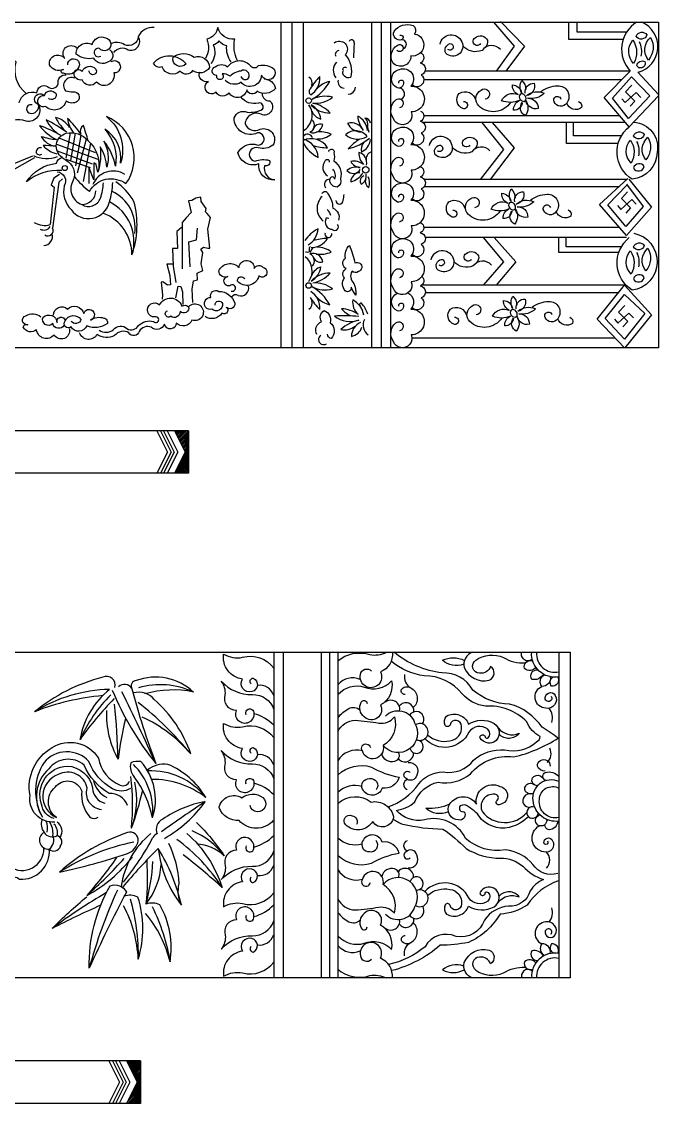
# Model space of a CAD drawing. Extents: x -66030 to 95157, y -13132 to 45879.
# Drawn here: x -43625 to -42648, y 3252 to 4912 of the extents above; entities that cross this region are included whole.
import ezdxf

# ---------------------------------------------------------------- set-up
doc = ezdxf.new("R2010")
doc.units = 0
doc.header["$LTSCALE"] = 100
doc.header["$MEASUREMENT"] = 0
for name, color, linetype in [('3', 11, 'CONTINUOUS'), ('4', 121, 'CONTINUOUS'), ('BH', 21, 'CONTINUOUS')]:
    doc.layers.add(name, color=color, linetype=linetype)

# ---------------------------------------------------------------- blocks, each defined once
blk = doc.blocks.new('A$C7DDB2661')
at = {"layer": '3'}
for p, q in [((1964.9, 500), (1964.9, 0)), ((1979.4, 500), (1979.4, 0)), ((2037.5, 500), (2037.5, 0)), ((2050.5, 500), (2050.5, 0)), ((2063.4, 499.8), (2063.4, 0)), ((2402.6, 500), (2402.6, 0))]:
    blk.add_line(p, q, dxfattribs=at)
for points in [[(2063.2, 486.7, -0.262087), (2112.5, 496.4, 0.156844), (2137.7, 500, 0.156844)], [(2147, 500, -0.335613), (2128.7, 469.8, -1.439093), (2098, 466, -0.63021), (2114.9, 471.2)], [(2401, 160.3, -0.336427), (2362.8, 174.3, 0.196682), (2320.4, 196.7, -0.231152), (2259.4, 214.3, 0.360697), (2196.2, 242.6, -0.269472), (2153.2, 257.3, 0.145034), (2181.7, 270.2, -0.259227), (2217.2, 300.5, 0.222437), (2266.8, 313.3, -0.266264), (2333.1, 339.3, 0.084604), (2401.5, 368.3, 0.01626), (2376.8, 384.8, 0.183071), (2326.8, 420.5, -0.179226), (2270.6, 442.1, 0.282831), (2223.4, 468.3, -0.14439), (2150, 500, -0.14439)], [(2270.7, 500, 0.424922), (2257.3, 476.5, 0.380783), (2295.6, 457.3, 0.617373), (2297.7, 478.2, -0.36464), (2280.8, 468.1, -0.74413), (2275, 487.9, -0.267276), (2317.7, 492, 0.149107), (2350.8, 483.7)], [(2361.5, 489.8, -0.437776), (2348.3, 489.8, -0.284582), (2345.4, 500, -0.342025)], [(2402.6, 462.3, -0.487781), (2360.8, 500)], [(1930.5, 451.7, -0.726439), (1933.5, 460.3, -0.713328), (1931.5, 439.7, -0.694174), (1916.9, 459, -0.420898), (1888, 497.4, 0.19485), (1917.2, 492.4, -0.306131), (1964.9, 475.7)], [(2140.1, 262.7, 0.158145), (2187.4, 297.9, -0.233174), (2225, 316.4, 0.289552), (2271.6, 334.5, -0.19191), (2319.3, 350.3, 0.252027), (2368.4, 362.5, 0.242225), (2373.8, 370.5, -0.166417), (2353.3, 393.2, 0.225422), (2289.8, 417.2, -0.176846), (2254, 436.1, 0.23526), (2195.9, 463.9, -0.144876), (2145.2, 486.3, -0.144876)], [(2256.5, 481.8, -0.279794), (2223.8, 487.7, -0.246862), (2257.4, 487.4, -0.246862)], [(2367.1, 477, -0.467051), (2349.6, 475.3, -0.640954), (2362.4, 486.5)], [(2165.7, 466, 0.317285), (2175.1, 445.5, -0.524896), (2179.4, 415.6, -0.524896)], [(2378.7, 466.4, -0.349884), (2360.9, 458.5, -0.611521), (2370.2, 473.3, -0.611521)], [(2389.3, 462.4, -0.476921), (2376.4, 447.6, -0.471904), (2380.3, 465.3)], [(1922.7, 403.9, -1.386306), (1934.6, 405.7, -1.274925), (1907.9, 410.6, -0.507448), (1890.6, 434.5, 0.186864), (1884.5, 455.7, 0.220476), (1932.1, 435.1, -0.341415), (1964.9, 412.2)], [(2063.9, 435.7, -0.287541), (2103.9, 446.7, 0.319135), (2145.6, 456.4, -0.344171), (2128.7, 419.1, -0.864562), (2103.9, 400.9, -0.365108), (2099.1, 423.3, -0.761213), (2108.4, 421.5)], [(2400.8, 462, -0.613048), (2391.2, 447.8, -0.417159), (2393.5, 461.9, -0.417159)], [(2166.7, 435.1, -0.460491), (2160.5, 442.3, -0.406724), (2175.1, 445.5, -0.406724)], [(2390.8, 432.6, -1.109871), (2381.7, 427.8, -0.86784), (2397.1, 433.8, -0.632148), (2382.4, 414.1, -0.784894), (2376.4, 447.6)], [(2063.5, 399.5, -0.118931), (2080.1, 413.6, -0.307119), (2097.3, 411.5)], [(2063.4, 378.1, -0.291411), (2090.2, 395.6, -0.01622), (2126.3, 391.4, 0.2887), (2150.1, 400.8, -0.343118), (2132.8, 356.7, -0.981952), (2101, 348.5, -1.241353), (2113.3, 353.7)], [(2136.4, 401.9, -0.57847), (2181, 391.8, -0.938105), (2132.8, 356.7, -0.938105)], [(2201.2, 373, 0.233113), (2235.3, 364, 0.411294), (2253.1, 386.4, 0.900479), (2235.5, 388.8, -0.617279), (2228.2, 387.6, -0.31393), (2230.2, 402.2, -0.454941), (2263.9, 389.8, -0.267338), (2303, 390.9, -0.561366), (2302.8, 362, -0.353834), (2281.6, 368.1, -1.123237), (2289.5, 369.6, 0.600013), (2293.9, 368.9, 0.445365), (2293.3, 382, 0.438315), (2264.5, 377.2, -0.528167), (2196.9, 367.4)], [(1930.5, 345.1, -0.726439), (1933.5, 353.7, -0.713328), (1931.5, 333.1, -0.694174), (1916.9, 352.4, -0.420898), (1888, 390.8, 0.19485), (1917.2, 385.8, -0.306131), (1964.9, 369.1)], [(2309.3, 384, 0.346853), (2341.8, 375.7, -0.463846), (2310.8, 374.3, -0.435875)], [(1629, 239.2, -0.481379), (1590.9, 280.1, -0.319502), (1625.1, 353.7, -0.418345), (1695.8, 337.6, 0.262519), (1729.4, 296.2, 0.443416), (1743.6, 302.1, 0.443416)], [(1922.7, 297.3, -1.386306), (1934.6, 299.1, -1.274925), (1907.9, 304, -0.507448), (1890.6, 327.9, 0.186864), (1884.5, 349.1, 0.220476), (1932.1, 328.5, -0.341415), (1964.9, 305.6)], [(1745, 290.9, -0.269936), (1717.7, 290.4, -0.174238), (1681.1, 332.3, 0.45625), (1612.4, 330.8, 0.280716), (1610, 247, 0.280716)], [(1740.6, 265, 0.335912), (1712.4, 283.1, -0.157432), (1673.8, 326.9, 0.429479), (1619.7, 321.1, 0.368178), (1610, 247, 0.368178)], [(2156.2, 345.9, -0.493996), (2150.5, 332.5, -0.423204), (2130.7, 344)], [(2381.5, 317.5, -0.324456), (2369.6, 325.4, -1.034672), (2389.1, 325.1)], [(1628, 244.6, -0.302513), (1608.5, 267, -0.501028), (1648, 325.4, -0.344089), (1687, 291.3, 0.332892), (1705.5, 268.5, 0.332892)], [(1700.7, 258.2, -0.469901), (1678.7, 291.3, 0.501707), (1634.3, 312.3, 0.676323), (1631.4, 246.5, -0.492637), (1629.5, 292.8, -0.607409), (1670.4, 287, 0.216129), (1683.1, 246.5, 0.28724), (1695.3, 247)], [(2063.8, 311.8, -0.274626), (2114.8, 323.8, 0.085886), (2157.5, 308.2, -0.37781), (2131.4, 291.4, -0.674794), (2101.3, 289.9, -0.572734), (2111.8, 306.1, -0.687862), (2122.3, 289)], [(2171.3, 330.8, -0.646959), (2184.3, 311.2, -0.59966), (2168, 306.3, -1.171099), (2174.5, 315.7, -1.171099)], [(2382.3, 303.2, -0.657408), (2381.6, 315.5, -0.307387), (2402.6, 309.1)], [(2363.3, 282.5, -0.127871), (2353.7, 284.3, -0.455019), (2352, 295.4, -0.519247), (2364.9, 296.2)], [(2370, 295.2, -0.71161), (2363.9, 309.5, -0.386113), (2378, 307.3)], [(2402.6, 240.6, -0.416997), (2362.9, 272.2, -0.592129), (2402.6, 302)], [(2355.9, 247.6, -0.104513), (2332.5, 232.9, -0.291016), (2283.9, 243.3, 0.127361), (2263.8, 262.7, 0.318936), (2251.2, 264.4, 0.788572), (2257.3, 255.5, -0.689099), (2248.4, 242.7, -0.597673), (2235.1, 267.1, -0.544104), (2276.1, 267, -0.613541), (2312, 294.1, -0.830889), (2312.4, 266.4, -0.962228), (2307.8, 272.7, 0.722632), (2304.1, 282, 0.597889), (2285.1, 254.8, 0.459041), (2353.3, 253.8)], [(2402.6, 246.4, -0.533258), (2372.8, 273.9, -0.573607), (2402.6, 291.3)], [(1964.2, 241.5, -0.450674), (1911.9, 241.5, -0.320447), (1881, 261.6, -0.523933), (1916.1, 276.6, -0.343153), (1948.1, 276.9, -1.440465), (1928.6, 264.9)], [(2063.9, 268.5, -0.354764), (2114.4, 270.1, -0.423326), (2148.7, 246.8, -0.711895), (2116.8, 240.2, -0.492698), (2075.4, 235.3, -0.835973), (2085.1, 249.1, -0.524207), (2091.9, 235.5)], [(2232.9, 255, -0.295651), (2198.2, 260.6, -0.295651)], [(2383.7, 243.5, -2.416122), (2373.7, 250.3)], [(1846.2, 238.9, -0.055374), (1888.9, 187.6, 0.171342), (1846.9, 205.7, 0.171342)], [(2148.2, 244.3, 0.089765), (2162.9, 236, 0.049053), (2224.6, 228.5, -0.045732), (2260.1, 198.9, 0.141798), (2312.8, 183.9, -0.181688), (2347.4, 171.5, 0.128724), (2378.8, 151.2, 0.153624), (2358.6, 133.7, -0.354774), (2325.3, 110.3, 0.231044), (2288.5, 88.8, -0.372323), (2244.7, 63.7, 0.39121), (2197.1, 47.8, -0.124147), (2141.2, 20.8, -0.124147)], [(2385, 210.5, -1.218371), (2379.6, 207.1, -0.896672), (2392.9, 210.5, -0.674097), (2379.7, 193.4, -0.726443), (2372.9, 233.7)], [(2401, 240.5, -0.374028), (2387.4, 227.5, -0.371759), (2381, 235.4)], [(1831.8, 222, -0.13429), (1885.7, 138.7, 0.023432), (1826.2, 188.8, 0.023432)], [(2063.8, 188.2, 0.274626), (2114.8, 176.2, -0.085886), (2157.5, 191.8, 0.37781), (2131.4, 208.6, 0.674794), (2101.3, 210.1, 0.572734), (2111.8, 193.9, 0.687862), (2122.3, 211)], [(1787.7, 198.6, 0.13948), (1823.5, 111.6, -0.169416), (1819.7, 144.8, 0.103454), (1804, 206.2)], [(1922.7, 202.7, 1.386306), (1934.6, 200.9, 1.274925), (1907.9, 196, 0.507448), (1890.6, 172.1, -0.186864), (1884.5, 150.9, -0.220476), (1932.1, 171.5, 0.341415), (1964.9, 194.4)], [(1505.9, 73, 0.461086), (1505.6, 140.8, -0.648714), (1506.1, 181.1, -0.233389), (1559.7, 170.9, 0.605666), (1612.3, 199)], [(1504.1, 102.1, 0.182815), (1513.3, 130.6, -0.492401), (1543.4, 143.9, -0.488035), (1575, 151.5, 0.456509), (1620.5, 197.9, 0.456509)], [(1723.8, 184.9, -0.028631), (1678, 126.6, 0.106048), (1748.2, 186.1, 0.106048)], [(2171.3, 169.2, 0.646959), (2184.3, 188.8, 0.59966), (2168, 193.7, 1.171099), (2174.5, 184.3, 1.171099)], [(1770, 180.7, -0.03733), (1768.9, 113.5, 0.153633), (1792.2, 174.3, 0.148909)], [(1930.5, 154.9, 0.726439), (1933.5, 146.3, 0.713328), (1931.5, 166.9, 0.694174), (1916.9, 147.6, 0.420898), (1888, 109.2, -0.19485), (1917.2, 114.2, 0.306131), (1964.9, 130.9)], [(2156.2, 154.1, 0.493996), (2150.5, 167.5, 0.423204), (2130.7, 156)], [(2063.4, 121.9, 0.291411), (2090.2, 104.4, 0.01622), (2126.3, 108.6, -0.2887), (2150.1, 99.2, 0.343118), (2132.8, 143.3, 0.981952), (2101, 151.5, 1.241353), (2113.3, 146.3)], [(2136.4, 98.1, 0.57847), (2181, 108.2, 0.938105), (2132.8, 143.3, 0.938105)], [(2402.2, 149.1, 0.173091), (2354.1, 111.9, -0.133945), (2312.3, 98.1, -0.155625), (2263.8, 54.5, -0.039013), (2220.4, 50.1, -0.114068), (2146, 11.2, -0.114068)], [(2201.2, 127, -0.233113), (2235.3, 136, -0.411294), (2253.1, 113.6, -0.900479), (2235.5, 111.2, 0.617279), (2228.2, 112.4, 0.31393), (2230.2, 97.8, 0.454941), (2263.9, 110.2, 0.267338), (2303, 109.1, 0.561366), (2302.8, 138, 0.353834), (2281.6, 131.9, 1.123237), (2289.5, 130.4, -0.600013), (2293.9, 131.1, -0.445365), (2293.3, 118, -0.438315), (2264.5, 122.8, 0.528167), (2196.9, 132.6)], [(1699.3, 111.6, 0.014529), (1624.7, 75.9, -0.020343), (1678, 124.7)], [(1744.5, 121.6, -0.069359), (1757, 28.9, 0.156998), (1756.4, 124.1, 0.199139), (1735.1, 125.4)], [(2309.3, 116, -0.346853), (2341.8, 124.3, 0.463846), (2310.8, 125.7, 0.435875)], [(1778.3, 109.7, -0.072462), (1805.9, 24.5, 0.1678), (1790.2, 112.2, 0.199139), (1768.9, 113.5)], [(1922.7, 96.1, 1.386306), (1934.6, 94.3, 1.274925), (1907.9, 89.4, 0.507448), (1890.6, 65.5, -0.186864), (1884.5, 44.3, -0.220476), (1932.1, 64.9, 0.341415), (1964.9, 87.8)], [(2063.5, 100.5, 0.118931), (2080.1, 86.4, 0.307119), (2097.3, 88.5)], [(2063.9, 64.3, 0.287541), (2103.9, 53.3, -0.319135), (2145.6, 43.6, 0.344171), (2128.7, 80.9, 0.864562), (2103.9, 99.1, 0.365108), (2099.1, 76.7, 0.761213), (2108.4, 78.5)], [(2165.7, 34, -0.317285), (2175.1, 54.5, 0.524896), (2179.4, 84.4, 0.524896)], [(2390.8, 67.4, 1.109871), (2381.7, 72.2, 0.86784), (2397.1, 66.2, 0.632148), (2382.4, 85.9, 0.784894), (2376.4, 52.4)], [(1930.5, 48.3, 0.726439), (1933.5, 39.7, 0.713328), (1931.5, 60.3, 0.694174), (1916.9, 41, 0.420898), (1888, 2.6, -0.19485), (1917.2, 7.6, 0.306131), (1964.9, 24.3)], [(2147, 0, 0.335613), (2128.7, 30.2, 1.439093), (2098, 34, 0.63021), (2114.9, 28.8)], [(2166.7, 64.9, 0.460491), (2160.5, 57.7, 0.406724), (2175.1, 54.5, 0.406724)], [(2389.3, 37.6, 0.476921), (2376.4, 52.4, 0.471904), (2380.3, 34.7)], [(2400.8, 38, 0.613048), (2391.2, 52.2, 0.417159), (2393.5, 38.1, 0.417159)], [(2270.7, 0, -0.424922), (2257.3, 23.5, -0.380783), (2295.6, 42.7, -0.617373), (2297.7, 21.8, 0.36464), (2280.8, 31.9, 0.74413), (2275, 12.1, 0.267276), (2317.7, 8, -0.149107), (2350.8, 16.3)], [(2378.7, 33.6, 0.349884), (2360.9, 41.5, 0.611521), (2370.2, 26.7, 0.611521)], [(2402.6, 37.7, 0.487781), (2360.8, 0)], [(2256.5, 18.2, 0.279794), (2223.8, 12.3, 0.246862), (2257.4, 12.6, 0.246862)], [(2367.1, 23, 0.467051), (2349.6, 24.7, 0.640954), (2362.4, 13.5)], [(2063.2, 13.3, 0.262087), (2112.5, 3.6, -0.156844), (2137.7, 0, -0.156844)], [(2361.5, 10.2, 0.437776), (2348.3, 10.2, 0.284582), (2345.4, 0, 0.342025)]]:
    blk.add_lwpolyline(points, format="xyb", dxfattribs=at)
for points in [[(1740.7, 223.1, 0.101227), (1636, 162.3, 0.02807), (1740.7, 191.1, 0.269864), (1757, 210.5, 0.539699)], [(1738.8, 131.6, 0.014939), (1681.8, 15.1, -0.134598), (1713.7, 141.6, -0.391851)]]:
    blk.add_lwpolyline(points, format="xyb", close=True, dxfattribs=at)
for centre, radius, start, end in [((2396.4, 497.4), 28.1, 174.7595, 282.6221), ((1772.5, 194.7), 276.2, 104.6885, 129.1765), ((1708.2, 449.6), 13.6, 344.7033, 115.0327), ((1735.8, 437.6), 13.2, 29.8796, 133.8739), ((1754.2, 448.5), 8.13, 92.9939, 211.6741), ((1783.4, 376.4), 85.5, 46.987, 110.2641), ((1791.1, 332.2), 118.1, 64.6088, 106.6012), ((1943.2, 426.7), 22.8, 18.0884, 98.5891), ((2086, 431.3), 29.5, 66.6723, 139.4645), ((1718.4, 214.3), 228.8, 91.3449, 121.7572), ((1738.8, 47.8), 387.5, 95.3768, 111.2987), ((1790.9, 345.2), 125, 128.5282, 170.5364), ((1872.2, 276.4), 223.2, 134.8246, 156.4045), ((2152.4, 623.5), 471.6, 202.6545, 218.6073), ((-1160.9, -990.4), 3226.9, 24.1379, 26.3019), ((2907.9, 750.2), 1200.3, 194.7713, 200.5328), ((1757.4, 406.7), 32, 41.073, 104.0053), ((1810.4, 289.7), 152.5, 78.1453, 106.3958), ((2074.1, 80.8), 496.4, 135.4804, 144.966), ((744.2, 316.9), 982, 1.097, 6.0617), ((1436.3, 14.2), 519.4, 39.4118, 51.9054), ((1649.7, 278.8), 198.9, 19.1316, 48.4796), ((2144.7, 412.9), 13.6, 349.1182, 129.4113), ((2167.8, 410.3), 12.2, 351.34, 146.324), ((1850.9, 404.8), 142.7, 177.6636, 208.9397), ((1673.8, 206), 214.1, 40.1174, 65.3217), ((1916.4, 340.1), 68.1, 44.5615, 74.4868), ((2183.6, 397.1), 12, 323.4588, 147.4782), ((2368.5, 399.4), 24.3, 343.3258, 37.9128), ((2309, 262.1), 587.6, 166.6657, 172.8036), ((2189.1, 377.7), 12.9, 247.1316, 120.269), ((2091.8, 317), 32.8, 73.8521, 150.0558), ((2184.1, 355), 10.3, 197.2619, 80.491), ((2372.7, 344.4), 17.9, 310.5335, 27.304), ((1756.3, 304.3), 28.3, 80.4867, 112.1829), ((1943.2, 320.1), 22.8, 18.0884, 98.5891), ((2166.4, 345), 13.3, 219.7539, 3.018), ((1767.4, 324.2), 22.6, 163.957, 222.7137), ((1677.9, 256.1), 101.5, 354.3581, 45.0309), ((1695.2, 273.6), 88.2, 341.8453, 41.6654), ((1796.8, 287.5), 40.8, 81.9823, 129.7178), ((1776.9, 212), 106, 37.864, 92.9628), ((1754.3, 214.4), 123.4, 30.5406, 66.9769), ((1725.6, 311.8), 38.4, 194.7072, 244.2854), ((1378.7, 265.6), 369.6, 354.4601, 6.7731), ((1632.8, 274.1), 122, 338.7869, 12.4436), ((1621.3, 213.1), 161, 11.813, 36.4847), ((1779.3, 172.6), 132.3, 52.1349, 90.7603), ((1916.4, 233.5), 68.1, 44.5615, 74.4868), ((2171.9, 296.9), 7.65, 99.6044, 252.8344), ((1314.1, 390), 461.1, 339.6817, 347.2344), ((2090.1, 257), 38.6, 74.4243, 133.7656), ((2357.5, 272.2), 10.3, 78.1605, 274.4775), ((2956.3, -1387.9), 1988.3, 123.4696, 125.8194), ((1887.3, 111.7), 161.3, 99.8181, 125.074), ((1701.5, 383.7), 194.6, 299.4495, 324.4765), ((2205, 333.3), 72.7, 264.882, 294.4416), ((2362.1, 254), 8.89, 69.9544, 350.9075), ((1629.6, 236.5), 21.6, 162.611, 217.137), ((1593.3, 230.6), 24.7, 344.0925, 24.4928), ((1595.1, 222.6), 31.1, 352.9454, 34.0683), ((1615.4, 223.4), 17.7, 343.237, 46.1396), ((1622.9, 225.2), 17.1, 328.3405, 54.7062), ((1802.3, 227.8), 17.8, 115.7969, 201.6691), ((2388.8, 235.2), 7.79, 109.1522, 128.8823), ((1618.9, 211.5), 13.6, 118.5347, 276.736), ((1625.3, 232.3), 15.7, 214.5876, 296.7902), ((1609.9, 211.9), 17.5, 307.163, 23.3047), ((1630.2, 208.8), 9.77, 317.5118, 77.5674), ((1855.1, 124.6), 125.1, 128.9793, 172.8449), ((1791.8, 209), 13.9, 112.6155, 151.8836), ((1793.5, 115.9), 119.3, 36.9206, 67.0722), ((1916.4, 266.5), 68.1, 285.5132, 315.4385), ((1627.8, 204.8), 10, 223.2598, 345.0188), ((1818.8, -124.1), 339.7, 101.667, 122.5517), ((1392.6, 422.3), 438.7, 321.1781, 331.8836), ((1664.9, 0.6), 260.4, 32.0346, 54.5123), ((2090.1, 243), 38.6, 226.2344, 285.5757), ((2171.9, 203.1), 7.65, 107.1656, 260.3956), ((1180.3, 687.8), 750.1, 311.564, 317.7611), ((2404.1, -425.9), 877.5, 134.623, 139.9204), ((1533.1, 43.3), 298.3, 13.2364, 31.3921), ((2371.4, 180.9), 17.2, 314.4365, 46.6865), ((1435.4, 201.5), 345, 345.2183, 356.199), ((1943.2, 179.9), 22.8, 261.4109, 341.9116), ((2091.8, 183), 32.8, 209.9442, 286.1479), ((2166.4, 155), 13.3, 356.982, 140.2461), ((2184.1, 145), 10.3, 279.509, 162.7381), ((2424.9, -185.9), 769.8, 155.3822, 164.8615), ((2189.1, 122.3), 12.9, 239.731, 112.8684), ((2157.8, -639.1), 891.8, 120.2843, 126.7096), ((1567.9, 21), 189.2, 2.3823, 28.3748), ((1916.4, 159.9), 68.1, 285.5132, 315.4385), ((2183.6, 102.9), 12, 212.5218, 36.5412), ((2368.5, 100.6), 24.3, 322.0872, 16.6742), ((1628.7, -18.1), 182.2, 13.5321, 40.0217), ((2144.7, 87.1), 13.6, 230.5887, 10.8818), ((2167.8, 89.7), 12.2, 213.676, 8.66), ((1943.2, 73.3), 22.8, 261.4109, 341.9116), ((2086, 68.7), 29.5, 220.5355, 293.3277), ((2396.4, 2.6), 28.1, 77.3779, 185.2405)]:
    blk.add_arc(centre, radius, start, end, dxfattribs=at)
at = {"layer": '4'}
blk.add_lwpolyline([(2420, 0), (0, 0), (0, 500), (2420, 500)], close=True, dxfattribs=at)
blk = doc.blocks.new('A$C67C823C9')
at = {"layer": '3'}
for p, q in [((0, 65.3), (0, 0)), ((1101.2, 65.3), (0, 65.3)), ((21.6, 65.3), (5.3, 32.6)), ((32.8, 65.3), (16.5, 32.6)), ((38.4, 65.3), (22.1, 32.6)), ((43, 65.3), (26.7, 32.6)), ((48.6, 65.3), (32.3, 32.6)), ((1052.6, 65.3), (1068.9, 32.6)), ((1058.2, 65.3), (1052.6, 65.3)), ((1058.2, 65.3), (1074.5, 32.6)), ((1062.8, 65.3), (1079.1, 32.6)), ((1068.4, 65.3), (1062.8, 65.3)), ((1068.4, 65.3), (1084.7, 32.6)), ((1079.6, 65.3), (1095.9, 32.6)), ((1101.2, 65.3), (1079.6, 65.3)), ((1101.2, 65.3), (1101.2, 0)), ((5.3, 32.6), (21.6, 0)), ((16.5, 32.6), (32.8, 0)), ((22.1, 32.6), (38.4, 0)), ((26.7, 32.6), (43, 0)), ((32.3, 32.6), (48.6, 0)), ((1068.9, 32.6), (1052.6, 0)), ((1074.5, 32.6), (1058.2, 0)), ((1079.1, 32.6), (1062.8, 0)), ((1084.7, 32.6), (1068.4, 0)), ((1095.9, 32.6), (1079.6, 0)), ((0, 0), (21.6, 0)), ((1101.2, 0), (0, 0)), ((32.8, 0), (38.4, 0)), ((43, 0), (48.6, 0)), ((1058.2, 0), (1052.6, 0)), ((1068.4, 0), (1062.8, 0)), ((1101.2, 0), (1079.6, 0))]:
    blk.add_line(p, q, dxfattribs=at)
at = {"layer": 'BH'}
for p, q in [((0, 61.4), (3.9, 65.3)), ((0, 46.1), (19.1, 65.3)), ((0, 48.7), (16.6, 65.3)), ((0, 51.2), (14, 65.3)), ((0, 53.8), (11.5, 65.3)), ((0, 56.3), (9, 65.3)), ((0, 58.8), (6.4, 65.3)), ((0, 63.9), (1.3, 65.3)), ((0, 43.6), (21.5, 65.1)), ((0, 41), (19, 60)), ((0, 38.5), (16.4, 54.9)), ((1080, 64.6), (1080.6, 65.3)), ((1080.8, 62.9), (1083.2, 65.3)), ((1081.7, 61.2), (1085.7, 65.3)), ((1082.5, 59.5), (1088.3, 65.3)), ((1083.3, 57.8), (1090.8, 65.3)), ((1084.2, 56.1), (1093.4, 65.3)), ((1085, 54.4), (1095.9, 65.3)), ((1085.9, 52.7), (1098.4, 65.3)), ((1086.7, 51), (1101, 65.3)), ((1087.6, 49.3), (1101.2, 62.9)), ((1088.4, 47.6), (1101.2, 60.4)), ((1089.3, 45.9), (1101.2, 57.8)), ((1090.1, 44.2), (1101.2, 55.3)), ((1091, 42.5), (1101.2, 52.8)), ((1091.8, 40.8), (1101.2, 50.2)), ((0, 35.9), (13.9, 49.8)), ((0, 33.4), (11.3, 44.7)), ((0, 30.8), (8.8, 39.6)), ((0, 28.3), (6.2, 34.5)), ((1092.7, 39.1), (1101.2, 47.7)), ((1093, 26.7), (1101.2, 34.9)), ((1093.5, 37.4), (1101.2, 45.1)), ((1094.4, 35.7), (1101.2, 42.6)), ((1095.2, 34), (1101.2, 40)), ((1095.5, 31.8), (1101.2, 37.5)), ((0, 25.7), (5.8, 31.6)), ((0, 23.2), (6.7, 29.9)), ((0, 20.7), (7.5, 28.2)), ((0, 18.1), (8.4, 26.5)), ((0, 15.6), (9.2, 24.8)), ((0, 13), (10.1, 23.1)), ((0, 10.5), (10.9, 21.4)), ((0, 7.9), (11.8, 19.7)), ((0, 5.4), (12.6, 18)), ((1080.2, 1.2), (1101.2, 22.2)), ((1081.6, 0), (1101.2, 19.7)), ((1082.8, 6.3), (1101.2, 24.8)), ((1084.1, 0), (1101.2, 17.1)), ((1085.3, 11.4), (1101.2, 27.3)), ((1087.9, 16.5), (1101.2, 29.8)), ((1090.4, 21.6), (1101.2, 32.4)), ((0, 2.8), (13.5, 16.3)), ((0, 0.3), (14.3, 14.6)), ((2.3, 0), (15.2, 12.9)), ((4.8, 0), (16, 11.2)), ((7.3, 0), (16.8, 9.5)), ((9.9, 0), (17.7, 7.8)), ((12.4, 0), (18.5, 6.1)), ((15, 0), (19.4, 4.4)), ((17.5, 0), (20.2, 2.7)), ((20.1, 0), (21.1, 1)), ((1086.7, 0), (1101.2, 14.6)), ((1089.2, 0), (1101.2, 12)), ((1091.7, 0), (1101.2, 9.5)), ((1094.3, 0), (1101.2, 6.9)), ((1096.8, 0), (1101.2, 4.4)), ((1099.4, 0), (1101.2, 1.8))]:
    blk.add_line(p, q, dxfattribs=at)
blk = doc.blocks.new('A$C08F46242')
at = {"layer": '3'}
for p, q in [((1963.8, 500), (1963.8, 0)), ((1980.9, 500), (1980.9, 0)), ((1998, 500), (1998, 0)), ((2103, 500), (2103, 0)), ((2117.7, 500), (2117.7, 0)), ((2132.3, 500), (2132.3, 0))]:
    blk.add_line(p, q, dxfattribs=at)
for points in [[(2290.2, 500), (2322, 463), (2294.5, 424.9)], [(2301, 500.8), (2338.1, 463), (2309.2, 424.9)], [(2489.2, 473.3), (2406, 473.3), (2406, 500)], [(2494.4, 484.4), (2418.8, 484.4), (2418.8, 500)], [(2500.2, 424.9), (2185.2, 424.9)], [(2543.3, 387), (2498.6, 339.5), (2460, 384.3), (2500.3, 424.6)], [(2501.9, 416), (2530.3, 386.8), (2497.4, 352.3), (2472.7, 383.5), (2501.9, 416)], [(2511.8, 423.4), (2543.3, 389.1)], [(2487.3, 411.2), (2183.3, 411.2)], [(2502.8, 403.2), (2493.1, 392.9), (2507.4, 378.9), (2499.8, 370.8)], [(2487.1, 382.4), (2492.2, 376.4), (2509, 391.8), (2516.2, 384.2)], [(2484.1, 356.4), (2183.4, 356.4)], [(2493.1, 346), (2182.4, 346)], [(2272.3, 346), (2305.8, 304.7), (2269.9, 258.2)], [(2288.5, 346), (2321.9, 307.2), (2285.3, 258.2)], [(2481.7, 313.8), (2402.5, 313.8), (2402.5, 346)], [(2486.6, 325.5), (2413.2, 325.5), (2413.2, 346)], [(1679.4, 299.1), (1623.5, 321.8)], [(1640.8, 330.1), (1634.2, 291.1)], [(1641.7, 287.4), (1648.7, 329.5)], [(1649.2, 279.3), (1657.5, 326.5)], [(1652.1, 268.5), (1665.6, 320.6)], [(1619.5, 312.4), (1683.2, 289.7)], [(1620.7, 302.2), (1674.2, 282.6)], [(1661, 255.3), (1672.2, 314)], [(1513.9, 251.1), (1586.5, 292.1)], [(1634.2, 289.7), (1671.4, 277)], [(1683.2, 269.6), (1680.4, 281.2), (1677.1, 284.1), (1677.1, 258.1), (1669.5, 277.5), (1669.1, 252.5)], [(1624.2, 266.1), (1615.8, 260.5), (1611.5, 250.1), (1616.2, 246.4), (1610.1, 189.3)], [(1629, 259.5), (1623.3, 254.4), (1613.4, 183.7)], [(2494.5, 258.2), (2184.4, 258.2)], [(2498, 258.8), (2533, 216), (2494.3, 172.6), (2453, 220.1), (2496.4, 259.9)], [(2494.3, 251), (2519.9, 217), (2493.2, 186.2), (2466, 219.6), (2494.8, 249.9)], [(2482.2, 246.9), (2183.5, 246.9)], [(2496.1, 239.4), (2486.5, 229.1), (2500.8, 215), (2493.2, 206.9)], [(1829, 69.4), (1827.9, 90.2), (1830, 102.8), (1836.1, 104.4), (1835.5, 114.8), (1844.3, 118.7), (1841.5, 129), (1844.3, 146.5), (1841, 151.5), (1845.4, 154.7), (1851.9, 153.1), (1855.2, 153.1), (1851.9, 182.1), (1855.8, 200.1), (1850.8, 206.1), (1848.1, 208.9), (1849.2, 213.8), (1841.5, 224.7), (1841, 231.3), (1833.3, 229.6), (1827.3, 226.4), (1822.4, 225.8), (1826.2, 207.8), (1818.6, 199.6), (1812.5, 192.5), (1812.5, 121.4)], [(2480.5, 218.5), (2485.5, 212.5), (2502.4, 227.9), (2509.5, 220.3)], [(1811.4, 184.8), (1804.3, 178.3), (1805.4, 152.6), (1797.8, 152.6), (1798.9, 125.2), (1802.7, 100.1)], [(1824.6, 124.1), (1822.9, 162.9), (1834.4, 165.7), (1836.1, 183.7)], [(2484, 184.5), (2183.5, 184.5)], [(2494.6, 169.2), (2195.4, 169.2), (2185.7, 169.2)], [(2274.3, 169.2), (2305.9, 131.8), (2274.4, 95.9)], [(2291.1, 169.2), (2324.4, 131.8), (2294.3, 95.9)], [(2482.5, 146.3), (2390.6, 146.3), (2390.6, 169.2)], [(2487.3, 155.2), (2401.8, 155.2), (2401.8, 169.2)], [(1797.8, 128.5), (1789, 128.5), (1793.4, 111), (1794.5, 96.8), (1790.1, 96.2), (1783, 101.2), (1780.2, 100.6), (1782.4, 81.5), (1781.9, 74.4)], [(1802.7, 76.6), (1806.5, 94.6), (1810.3, 94), (1813.1, 85.8), (1813.6, 66.7)], [(2491.3, 95.9), (2179.4, 95.9)], [(2482.1, 84.6), (2185.8, 84.6)], [(2491.3, 0), (2449.3, 44.1), (2491.6, 96.3)], [(2491.6, 96.3), (2533, 50.8), (2491.9, 0)], [(2491.6, 81.7), (2522.5, 52.4), (2491.1, 13.2), (2461.8, 45.1), (2491.6, 81.7)], [(2476.2, 43.9), (2481.3, 37.9), (2498.1, 53.4), (2505.3, 45.8)], [(2491.9, 64.8), (2482.2, 54.5), (2496.5, 40.5), (2488.9, 32.4)], [(2477, 15), (2165, 15)]]:
    blk.add_lwpolyline(points, dxfattribs=at)
for points in [[(1897.3, 441.2, -0.175038), (1893.3, 473.7, -0.369752), (1867.4, 491.7, -0.276229), (1850.4, 473.7, -0.226228), (1848.4, 444.2, -0.226228)], [(2146.7, 479.9, -0.978401), (2149.3, 472.9, -0.652992), (2137.7, 485.8, -0.334643), (2166.9, 494.8, -0.382986), (2169.3, 481.8, -0.987092), (2163.6, 448.2, -0.698473), (2135.8, 437.8, -0.410562), (2142.7, 464.2, -2.566179), (2142, 456.9)], [(1573.3, 390.5, -0.308227), (1557.8, 438.6, -0.207538), (1537.3, 469.9, -0.397559), (1517.6, 444.4, -0.28208), (1508, 418.9, -0.371867), (1500.9, 390.4)], [(1701.3, 457.3, -0.660306), (1698.8, 438.9, -0.448506), (1676.8, 444.9, -0.248866), (1649.9, 451, -0.587763), (1674.6, 465.7, -0.485092), (1694.6, 475.9, -1.477099), (1685.4, 459.7, 1.504826), (1687.6, 447.9)], [(1707.5, 453.3, -0.417176), (1729.6, 457.6, 0.720803), (1745.2, 477.5, -0.501926), (1724.2, 465.1, 0.27877), (1703.2, 466.8)], [(1887.6, 438.9, -0.187737), (1881, 463.8, -0.218244), (1869, 471.4, -0.266655), (1860, 465.1, -0.287202), (1856.7, 436.5, -0.287202)], [(2045.8, 468.3, -0.914276), (2062.9, 450, -0.262098), (2070.6, 415.2, -0.689883), (2059.9, 425.9, -0.922883), (2064.7, 430)], [(2208.3, 466.2, -0.756054), (2241.6, 469.8, -0.855662), (2217.2, 452.3, -0.486193), (2223.6, 467, -1.428816), (2220.4, 458.1)], [(2270.4, 467, -1.280522), (2262.1, 475.9, -0.495408), (2281.2, 472.2, -0.246554), (2277.4, 461)], [(1636.9, 434.4, -1.500004), (1652.5, 429, -0.401829), (1630.4, 421.5, -1.277829), (1630.4, 427.4, -0.413965), (1608.8, 434.4, -0.783846), (1632.6, 444.1, -0.977283), (1650.4, 460.3)], [(2178.4, 453.1, -0.677784), (2177.9, 437.6, -0.789048), (2179.3, 419.3, -1.091328), (2165.2, 404.2, -0.704761)], [(2301, 458.1, 0.476665), (2272.9, 456.7, -0.331254), (2243.2, 463.7, -0.331254)], [(1703.7, 439.8, -1.341893), (1707.5, 422, -0.801173), (1681.1, 408, -0.583165), (1659, 411.3, -0.488975), (1646.6, 421.5, -0.730888), (1659, 424.2, -0.568633), (1680, 428, -1.418648), (1669.8, 425.3)], [(1902.6, 416.3, 0.464601), (1913.9, 413.3, 0.830217), (1902.3, 424.9, 0.155749), (1886, 417.3, 0.154893), (1874, 420.6, -1.825228), (1865.7, 418.3, -0.917593), (1863.4, 431.2, -0.380437), (1882.3, 431.2, -0.515901), (1917.9, 432.2, 0.434055), (1929.9, 433.5, -0.21567), (1953.5, 427.9, -1.104137), (1934.2, 418.6, -0.69824), (1902.9, 407.6, -0.35758), (1878.3, 410.6, -0.35758)], [(2510.2, 433.4, -0.504575), (2522.6, 439.5, -0.615135), (2514.1, 429.9)], [(1562.4, 376.2, -0.468492), (1589.7, 391.3, -0.569619), (1606, 401.3, 0.575693), (1622.3, 405.1, -0.510235), (1634.5, 419.3)], [(1938.5, 412.9, -0.349746), (1955.8, 398.3, -0.376877), (1927.5, 394, -0.678432), (1911.6, 396.3, -0.70255), (1884.3, 391.7, -0.575698), (1864.7, 392.4, -1.091011), (1852.7, 409, -0.624189), (1839.4, 423.6)], [(2144.8, 406.5, -0.683012), (2151.2, 410.2, -0.66279), (2142.8, 399.1, -0.734734), (2146.2, 427.5, -0.795134), (2163.4, 401.8, -1.030744), (2164.1, 362.2, -1.009364), (2136.7, 352.1, -0.378765), (2140.4, 380.8, -1.278642), (2145.8, 368.3, -1.278642)], [(1647.9, 413.9, 0.811937), (1633.6, 394.6, 0.086237), (1644.9, 393, -0.754248), (1651.6, 378.3, -0.321757), (1634.5, 378.7, -0.561501), (1603.1, 370.4, -1.298432), (1601, 387.5, -0.64728), (1619, 390, -0.780616), (1607.2, 383.3)], [(2339, 390.9, -0.485572), (2352.7, 406.1, -0.445644), (2341.2, 387.2, -0.29228), (2368.2, 390.9, -0.247903), (2342.7, 383.1, -0.449031), (2359, 367.2, -0.404336), (2340.1, 379.1, -0.32333), (2339, 356.5, -0.47526), (2334.5, 376.5, -0.423481), (2321.2, 365, -0.309006), (2330.1, 379.8, -0.202973), (2302.7, 379.4, -0.427638), (2328.2, 388.7, -0.307938), (2319.3, 403.9, -0.324989), (2333.4, 391.7, -0.269612), (2333.8, 410.5, -0.216639), (2339.7, 396.5)], [(2363.1, 393.5, -0.14276), (2388.6, 402.4, -0.637607), (2402.7, 375.7, -0.597691), (2383.4, 377.6, -1.115961), (2393.8, 382)], [(1582.1, 372.9, 1.034158), (1578.8, 360.3, 0.55728), (1592.2, 373.3, -1.29943), (1601, 387.5, -1.29943)], [(1935.1, 390.1, 0.424142), (1947, 379, -0.781195), (1935.9, 357.7, 0.543895), (1909, 344.2, 0.473151), (1932, 335.5, -0.715045), (1951.8, 311, -0.219957), (1929.2, 306.9, 1.065821), (1924.2, 286.5, -0.154244), (1946.3, 287.8, -0.706199), (1938.9, 279.6, 0.477703), (1954.9, 258, -0.498992), (1930.4, 282.6, -0.459681), (1898, 299.2, -0.324869), (1924.1, 312.6, 1.388545), (1928, 330, -0.56692), (1892.4, 352.9, -0.459639), (1912.2, 361.6, 0.14112), (1935.9, 366.4, 0.678986), (1929.6, 375.8, -0.313802), (1902.7, 385.3)], [(2244.1, 378, -1.258875), (2243, 367.2, -0.507955), (2237.8, 390.6, -0.53132), (2263, 379.8)], [(2316.7, 376.9, -0.466596), (2267.8, 371.3, -0.509378), (2271.5, 395.7, -1.325691), (2277.5, 381.7)], [(1592.2, 373.3, -0.622294), (1572.9, 347.8, 0.341134), (1537.7, 338.6, 0.374345), (1545.3, 328.5, -0.652726), (1540.7, 316.8)], [(2420.9, 378.3, -0.405765), (2425.3, 368.7, -0.499521), (2402.7, 375.7, -0.499521)], [(1670.1, 240.2, -0.44849), (1726.3, 252, 0.482547), (1696.3, 355.1, -0.314662), (1717.8, 283.3, 0.304011), (1693.6, 335.5, -0.234997), (1710, 278.7, 0.136727), (1692.3, 317.2, -0.197857), (1696.9, 277.4, 0.121798), (1686.5, 308.7, -0.107053), (1683.2, 269.6, -0.107053)], [(2178.4, 363.5, -0.677784), (2177.9, 348, -0.789048), (2179.3, 329.8, -1.091328), (2165.2, 314.6, -0.704761)], [(2144.8, 316.9, -0.683012), (2151.2, 320.6, -0.66279), (2142.8, 309.5, -0.734734), (2146.2, 337.9, -0.795134), (2163.4, 312.2, -1.030744), (2164.1, 272.6, -1.009364), (2136.7, 262.5, -0.378765), (2140.4, 291.2, -1.278642), (2145.8, 278.7, -1.278642)], [(2505.6, 346.3, -0.45526), (2541.5, 300.4, -0.379331), (2503.1, 258.7, -0.513752), (2498.6, 339.5)], [(1628.3, 292.4, -0.6434), (1634.6, 329.3, -0.282525), (1668.1, 318, -0.285305), (1683.2, 269.6)], [(2192.1, 310.4, -0.756054), (2225.5, 313.9, -0.855662), (2201, 296.5, -0.486193), (2207.4, 311.2, -1.428816), (2204.2, 302.3)], [(2254.2, 311.2, -1.280522), (2245.9, 320.1, -0.495408), (2265, 316.4, -0.246554), (2261.2, 305.2)], [(2037.4, 301.3, -1.116322), (2045.4, 299.4, -0.134032), (2045.4, 286.9, -0.320048), (2055.4, 259.2, -0.395248), (2050.4, 246.8, -0.47796), (2039.3, 258.7, 0.671178), (2032.7, 245.7)], [(2284.9, 302.3, 0.476665), (2256.8, 300.9, -0.331254), (2227, 307.9, -0.331254)], [(1582.7, 294.4), (1551.6, 281.2), (1540.3, 283.1), (1537.5, 274.6), (1486.5, 240.7), (1482.3, 233.2), (1495, 223.7, -0.47577), (1491.2, 235.5, 0.49027), (1506.3, 229.4, -0.720953), (1500.7, 239.3)], [(1627.7, 272.2, 0.191902), (1573.5, 254.6, -0.231326), (1619.9, 283.3, -0.310536), (1628.3, 292.4, -0.015616), (1634.2, 287.9, -0.382306), (1645.3, 257.2, 0.470228), (1658.4, 220, 0.473738), (1687.1, 229.8, 0.063702), (1691.7, 253.3)], [(1620.5, 270.2, -0.551413), (1631.6, 248.7, 0.257754), (1642.1, 212.2, 0.649624), (1701, 224, 0.056187), (1706.1, 253.9)], [(2178.4, 277.9, -0.677784), (2177.9, 262.4, -0.789048), (2179.3, 244.1, -1.091328), (2165.2, 228.9, -0.704761)], [(2144.8, 231.3, -0.683012), (2151.2, 235, -0.66279), (2142.8, 223.8, -0.734734), (2146.2, 252.2, -0.795134), (2163.4, 226.5, -1.030744), (2164.1, 187, -1.009364), (2136.7, 176.9, -0.378765), (2140.4, 205.6, -1.278642), (2145.8, 193.1, -1.278642)], [(2027.1, 236.7, -0.773453), (2036.2, 236.4, -0.166114), (2043.5, 214.6, -0.39051), (2052.6, 195.7)], [(2322.8, 224.3, -0.485572), (2336.5, 239.5, -0.445644), (2325, 220.6, -0.29228), (2352.1, 224.3, -0.247903), (2326.5, 216.5, -0.449031), (2342.8, 200.6, -0.404336), (2323.9, 212.4, -0.32333), (2322.8, 189.8, -0.47526), (2318.4, 209.8, -0.423481), (2305, 198.4, -0.309006), (2313.9, 213.2, -0.202973), (2286.5, 212.8, -0.427638), (2312.1, 222.1, -0.307938), (2303.2, 237.2, -0.324989), (2317.2, 225, -0.269612), (2317.6, 243.9, -0.216639), (2323.5, 229.8)], [(2346.9, 226.9, -0.14276), (2372.5, 235.8, -0.637607), (2386.5, 209.1, -0.597691), (2367.3, 210.9, -1.115961), (2377.6, 215.4)], [(2227.9, 211.3, -1.258875), (2226.8, 200.6, -0.507955), (2221.6, 223.9, -0.53132), (2246.8, 213.2)], [(2300.6, 210.2, -0.466596), (2251.7, 204.7, -0.509378), (2255.4, 229.1, -1.325691), (2261.3, 215)], [(2404.7, 211.7, -0.405765), (2409.1, 202.1, -0.499521), (2386.5, 209.1, -0.499521)], [(2178.4, 192.2, -0.677784), (2177.9, 176.7, -0.789048), (2179.3, 158.5, -1.091328), (2165.2, 143.3, -0.704761)], [(2144.8, 145.6, -0.683012), (2151.2, 149.4, -0.66279), (2142.8, 138.2, -0.734734), (2146.2, 166.6, -0.795134), (2163.4, 140.9, -1.030744), (2164.1, 101.4, -1.009364), (2136.7, 91.2, -0.378765), (2140.4, 120, -1.278642), (2145.8, 107.5, -1.278642)], [(2505.6, 175.9, -0.848576), (2503.1, 88.3, -0.513752), (2498.6, 169.1)], [(2194.6, 135, -0.756054), (2228, 138.6, -0.855662), (2203.5, 121.2, -0.486193), (2209.9, 135.8, -1.428816), (2206.7, 127)], [(1887.5, 87.1, 1.836467), (1885.7, 95.3, -1.06124), (1882.8, 109.4, -0.53913), (1868.7, 118.1, -0.53399), (1899.8, 123.4, -0.98489), (1923.2, 121.7, -0.573369), (1936.7, 123.4, -1.322578), (1930.2, 110.5, -0.61449), (1897.4, 102.3, -0.829448), (1908.6, 105.9)], [(2287.3, 127, 0.476665), (2259.2, 125.6, -0.331254), (2229.5, 132.6, -0.331254)], [(2256.7, 135.8, -1.280522), (2248.4, 144.7, -0.495408), (2267.5, 141, -0.246554), (2263.7, 129.9)], [(2180.3, 109.5, -0.584884), (2177.9, 95.2, -0.789048), (2179.3, 76.9, -1.091328), (2165.2, 61.7)], [(1862.9, 65.5, -0.864562), (1874.6, 67.8, -0.672522), (1858.2, 59.1, -1.19292), (1856.5, 77.2, -0.730301), (1868.7, 86.6, -0.32681), (1893.3, 68.4, -0.74233), (1879.9, 62.6, -1.057583), (1873.4, 53.2, -0.422435), (1847.7, 47.9, -0.422435)], [(2159, 84.3, -0.499779), (2163.4, 59.3, -1.030744), (2164.1, 19.8, -1.009364), (2136.7, 9.7, -0.378765), (2140.4, 38.4, -1.278642), (2145.8, 25.9)], [(2144.8, 64.1, -0.683012), (2151.2, 67.8, -0.66279), (2142.8, 56.6, -0.641993), (2142.6, 83.9, -0.641993)], [(1685.1, 27.3, 0.350492), (1707.2, 27.9, -0.446069), (1727.7, 29.4, 0.420855), (1745.6, 34.2, -0.260547), (1768.7, 40.5, 1.952751), (1770.8, 47.3, -1.564906), (1777.7, 65.7, -0.664494), (1811.9, 64.1, -0.308029), (1822.4, 63.1, -1.915135), (1827.6, 42.6, -0.539545), (1803.4, 37.9, -0.909338), (1785.6, 36.3, -0.517901), (1765, 31.6, 0.369686), (1746.6, 25.2, -0.703875), (1730.9, 23.1, 0.362889), (1708.8, 18.9, -0.294006), (1681.9, 20.5, -0.66737), (1655.1, 23.1)], [(2325.3, 59.8, -0.485572), (2339, 74.9, -0.445644), (2327.5, 56.1, -0.29228), (2354.6, 59.8, -0.247903), (2329, 52, -0.449031), (2345.3, 36.1, -0.404336), (2326.4, 47.9, -0.32333), (2325.3, 25.3, -0.47526), (2320.8, 45.3, -0.423481), (2307.5, 33.8, -0.309006), (2316.4, 48.7, -0.202973), (2289, 48.3, -0.427638), (2314.5, 57.5, -0.307938), (2305.7, 72.7, -0.324989), (2319.7, 60.5, -0.269612), (2320.1, 79.4, -0.216639), (2326, 65.3)], [(2349.4, 62.4, -0.14276), (2374.9, 71.2, -0.637607), (2389, 44.6, -0.597691), (2369.8, 46.4, -1.115961), (2380.1, 50.9)], [(1639.4, 29.1, -0.865817), (1616, 19.9, -0.665487), (1589.1, 27.5, -0.471114), (1568.6, 31.6, -0.484347), (1575.5, 35.4, -0.947744), (1572.6, 49.1, -0.342562), (1595.8, 47.4)], [(1631.2, 34.6, -0.688282), (1613.9, 37.1, -0.829356), (1599.1, 47, -0.615796), (1620.5, 38.9, -1.055778), (1633, 41.5)], [(1615.1, 49.9, -0.671249), (1636.7, 59.4, -0.595504), (1661.4, 52.6, -1.737934), (1671.9, 42.6, -0.23347), (1692.5, 45.7, -0.439857), (1697.7, 37.3, -0.270807), (1666.1, 33.7, -0.630197), (1642, 32.1, -0.945942), (1633, 41.5, -0.566711), (1657.2, 43.6, -0.642357), (1642, 41)], [(1822.4, 63.1, -0.764974), (1809.2, 55.7, -0.659175), (1795, 48.4, -1.201198), (1789.8, 56.8, -1.201198)], [(2019.2, 20.4, -0.45746), (2026.5, 40, -0.435492), (2030.4, 57.2, -0.389989), (2039.8, 38.5, -0.430076), (2041.3, 14, -0.295401), (2035.4, 20.9)], [(2230.4, 46.8, -1.258875), (2229.3, 36.1, -0.507955), (2224.1, 59.4, -0.53132), (2249.3, 48.7)], [(2303.1, 45.7, -0.466596), (2254.1, 40.1, -0.509378), (2257.8, 64.6, -1.325691), (2263.8, 50.5)], [(2407.2, 47.2, -0.405765), (2411.6, 37.5, -0.499521), (2389, 44.6, -0.499521)]]:
    blk.add_lwpolyline(points, format="xyb", dxfattribs=at)
for points in [[(2525.7, 480.6, -0.679549), (2509.1, 478.5, -0.595466)], [(2504.3, 472.2, -0.289166), (2505.4, 436.7, -0.397149)], [(2528.3, 441.7, -0.414005), (2531.3, 476.3, -0.308867)], [(1818.5, 435.9, -0.778131), (1798.5, 446.2, -0.350487), (1830.8, 446.2, -0.51655), (1854.7, 430.2, -0.422416), (1828.5, 425.6, -0.544313), (1809.5, 424.6, -0.525796), (1781.9, 431.2, -0.396465), (1768.3, 437.2, -0.473175)], [(2500.4, 319, -0.289166), (2501.5, 283.6, -0.397149)], [(2521.7, 327.5, -0.679549), (2505.2, 325.4, -0.595466)], [(2524.3, 288.6, -0.414005), (2527.4, 323.2, -0.308867)], [(2073.2, 117.5, 0.367875), (2076.1, 98.9, -0.118418), (2079.1, 80.7, -0.055409), (2071.7, 93, -0.776559), (2062.9, 87.6, -0.350151), (2061.4, 107.2, -0.499463), (2064.3, 121.5, -0.606203), (2063.4, 137.7, -0.277186), (2069.2, 157.3, -0.032072), (2077.6, 130.3, -1.094949), (2083, 117, -0.359001)], [(2521.7, 157.1, -0.679549), (2505.2, 155, -0.595466)], [(2524.3, 118.2, -0.414005), (2527.4, 152.8, -0.308867)], [(2500.4, 148.7, -0.289166), (2501.5, 113.2, -0.397149)]]:
    blk.add_lwpolyline(points, format="xyb", close=True, dxfattribs=at)
for centre, radius in [((2006.7, 379.4), 4.22), ((1632.3, 276), 3.89), ((2094.2, 273.2), 4.92), ((2006.7, 95.6), 4.22)]:
    blk.add_circle(centre, radius, dxfattribs=at)
for centre, radius, start, end in [((2535.9, 458.3), 49, 121.9591, 223.3738), ((2501.9, 462.5), 40.6, 285.2353, 66.9319), ((1767.5, 467.8), 24.3, 85.3556, 156.529), ((2072.5, 468.8), 3.96, 352.8375, 161.1946), ((6452.9, 232.2), 4382.8, 176.9112, 177.2124), ((2149.7, 466), 6.93, 286.2715, 111.9081), ((2484, 454.8), 33.9, 348.0027, 26.5361), ((2053.8, 450.3), 6.25, 98.5764, 205.2382), ((2063.3, 426), 18.9, 137.471, 216.9388), ((2515.6, 435.6), 5.87, 201.8317, 254.9496), ((2001.7, 406.7), 10.4, 336.7462, 59.2207), ((2084.3, 354.5), 86.7, 134.4433, 150.0596), ((1995.7, 412.8), 28.1, 300.2498, 7.1631), ((1975.9, 444.3), 72.4, 299.9093, 330.7814), ((2047.8, 370.7), 39.3, 102.9022, 137.1928), ((2061.7, 408.9), 10.2, 167.7127, 266.9421), ((2067.2, 400.4), 11.1, 269.2457, 357.6094), ((2144.5, 389.8), 9.16, 292.7972, 82.6733), ((2013, 393.4), 5.78, 132.0198, 236.785), ((2031.9, 340.4), 45.8, 75.6642, 115.8747), ((2016.6, 418.2), 42.8, 265.1468, 308.4691), ((1983.9, 357.2), 28.1, 300.1064, 34.6308), ((2039, 399.4), 39, 223.166, 271.1398), ((1995.9, 347), 29.7, 7.801, 60.4732), ((2002.6, 325.9), 50.8, 42.9278, 78.1125), ((1513.4, 165.4), 205.6, 53.7256, 63.8807), ((1655.2, 375.4), 57.2, 206.3675, 238.909), ((1608.6, 318.2), 36.9, 32.111, 74.9971), ((1688, 388.6), 78.1, 206.4554, 227.3311), ((1562.1, 267.4), 112.7, 32.7875, 48.6517), ((1678, 356.5), 41.7, 186.2931, 219.8446), ((2003.6, 341.7), 11.8, 294.4798, 42.0506), ((2032.7, 373.3), 23.5, 204.3228, 251.7513), ((2125.6, 359.8), 43.9, 185.2148, 216.5265), ((2069.4, 331.4), 27.4, 4.6867, 62.7384), ((2088.7, 345.4), 8.32, 356.6463, 60.6156), ((2092.6, 343.5), 9.09, 8.5949, 88.7578), ((1651.1, 385), 72.3, 217.3445, 244.1244), ((1540.3, 181.6), 168.1, 59.4945, 71.5274), ((1666.4, 332.1), 10.5, 120.7575, 203.5764), ((1370.3, 239.4), 308, 14.7869, 19.2814), ((2013.5, 344.9), 14.8, 250.3135, 352.1708), ((2024.5, 332.1), 11.4, 71.1071, 166.2637), ((2078.5, 310.3), 22.8, 38.4882, 131.791), ((2072.1, 325.2), 20.2, 24.8312, 106.1907), ((2087, 354.2), 22.7, 205.2844, 269.6896), ((2117.2, 341), 20.5, 169.0096, 208.4975), ((1622, 338.3), 29.1, 208.1677, 262.229), ((1627.7, 418.8), 99.3, 251.6521, 265.2978), ((2004.8, 319.7), 8.28, 17.2258, 144.4638), ((2010.2, 291.2), 29.9, 31.9517, 114.0631), ((1990.4, 290.5), 30.8, 3.3529, 75.598), ((2023.2, 282.7), 48.9, 68.3785, 96.1042), ((2020.9, 352.3), 31.6, 267.9196, 310.0437), ((2081.7, 348.5), 28.1, 228.9278, 301.3514), ((2049.6, 382.1), 78.5, 282.9338, 310.1574), ((2124.7, 253.9), 77.3, 120.803, 138.0941), ((2079.3, 321.4), 22.1, 292.0139, 355.2447), ((2480.1, 301.7), 33.9, 348.0027, 26.5361), ((1593.6, 302.9), 6.51, 209.9316, 300.6053), ((1595.3, 300.3), 6.93, 80.6219, 185.8581), ((1601.8, 173.1), 137.4, 83.1981, 91.0819), ((1631.3, 339.5), 43.3, 222.1415, 254.8323), ((2045.4, 340), 53.5, 207.626, 242.9755), ((2038.3, 393.7), 86.7, 253.5256, 268.165), ((2109.5, 299), 25.8, 177.9891, 223.3919), ((2079.9, 284.5), 15.9, 345.6595, 76.3109), ((2102, 304.3), 14.8, 137.4658, 193.0231), ((2106.8, 289.2), 12.1, 108.4229, 189.1641), ((1604.3, 334.9), 44.4, 242.9672, 292.687), ((2042.8, 277), 14.6, 140.1757, 241.0813), ((2035.1, 285.2), 3.7, 356.8572, 161.3898), ((2075.4, 261.7), 24.9, 52.0833, 99.3778), ((2087.3, 294.7), 18.1, 208.0971, 265.2149), ((2513.8, 273.3), 9.35, 33.3366, 159.8757), ((1706.5, 237.8), 33.6, 57.8945, 157.5666), ((2032.7, 263.9), 15.1, 339.6598, 44.1372), ((2080.2, 254), 23.4, 76.0774, 129.1685), ((2075.1, 280.7), 12.9, 221.4074, 326.4763), ((2085.1, 254.9), 13.8, 90.1568, 179.7945), ((2062.8, 285.9), 32.2, 285.5324, 326.7376), ((2080.8, 263.9), 14.3, 296.3164, 10.5145), ((2512.8, 280.6), 9.11, 210.7452, 346.4675), ((1751.9, 345.8), 133.5, 218.1417, 232.2396), ((1656.2, 176.8), 95.2, 30.1514, 55.1252), ((2043.1, 258.7), 3.74, 359.3355, 180.6645), ((2094.1, 255.9), 8.57, 108.4108, 211.8476), ((2103.9, 255.4), 10.4, 158.6056, 242.8779), ((2079.4, 252.8), 20.8, 341.4422, 28.295), ((1658.8, 241.2), 21.2, 268.963, 359.2256), ((1679, 184.5), 61.4, 351.5551, 65.4061), ((2044.7, 214.2), 25.2, 133.2787, 231.4578), ((1999.1, 239.3), 61.9, 347.8688, 356.4114), ((1670.7, 163.2), 67.9, 342.5515, 63.5708), ((1603.5, 188.6), 139.7, 340.8461, 14.9081), ((2053.9, 226.4), 5.67, 180.9828, 359.0172), ((1667.6, 143), 67.9, 359.8655, 69.0579), ((2026.3, 200.3), 14.7, 11.8419, 53.6729), ((1601.2, 215.6), 27.8, 235.9038, 288.7754), ((1600.2, 192.8), 12, 241.7499, 325.4818), ((1606.5, 179.7), 8, 232.5626, 30.0847), ((2045.4, 135.1), 53.5, 117.0245, 146.6829), ((1990.4, 184.6), 30.8, 299.7348, 356.6471), ((2043.2, 193.2), 11.3, 149.7704, 268.3802), ((2035.2, 195), 4.25, 56.7013, 114.5087), ((2046.8, 185.8), 5.58, 224.8539, 40.5162), ((1599.1, 171.2), 14.4, 274.4319, 16.1323), ((2010.2, 183.8), 29.9, 270.7021, 328.0483), ((2038.3, 81.4), 86.7, 91.835, 106.4744), ((2036.9, 174.6), 5.35, 162.4371, 7.1829), ((2004.8, 155.3), 8.28, 248.8297, 342.7742), ((2013, 151.4), 5.78, 132.0198, 236.785), ((2020.9, 122.8), 31.6, 49.9563, 92.0804), ((1983.9, 117.9), 28.1, 325.3692, 51.4988), ((2013.5, 130.1), 14.8, 7.8292, 109.6865), ((2003.6, 133.4), 11.8, 317.9494, 65.5202), ((2024.5, 142.9), 11.4, 193.7363, 288.8929), ((2023.2, 192.4), 48.9, 263.8958, 291.6215), ((2480.1, 131.3), 33.9, 348.0027, 26.5361), ((1995.9, 128.1), 29.7, 299.5268, 352.199), ((2032.7, 101.7), 23.5, 108.2487, 155.6772), ((2039, 75.6), 39, 88.8602, 136.834), ((2002.6, 149.2), 50.8, 281.8875, 317.0722), ((2512.8, 110.2), 9.11, 210.7452, 346.4675), ((2513.8, 102.9), 9.35, 33.3366, 159.8757), ((1902.2, 92.1), 12.5, 253.1685, 12.3778), ((1995.7, 62.2), 28.1, 352.8369, 59.7502), ((1975.9, 30.7), 72.4, 29.2186, 60.0907), ((2031.9, 134.7), 45.8, 244.1253, 284.3358), ((2016.6, 56.8), 42.8, 51.5309, 94.8532), ((1894.5, 73.7), 7.64, 57.5427, 147.4943), ((2001.7, 68.3), 10.4, 300.7793, 23.2538), ((2084.3, 120.6), 86.7, 209.9404, 225.5567), ((2047.8, 104.4), 39.3, 222.8072, 257.0978), ((2099, 69.7), 24.9, 171.0487, 229.0348), ((2058.1, 43.9), 33.9, 10.4875, 61.1209), ((2087.2, 66), 2.6, 75.8512, 235.2243), ((2049.5, 35), 50.8, 19.2573, 41.2076), ((2056.4, 16.6), 43.2, 52.5791, 89.1665), ((2090.6, 90.1), 45.2, 222.0184, 243.4206), ((2060.9, -197.3), 246.3, 84.6626, 93.397), ((2070.8, 80.7), 40.3, 232.6057, 288.8002), ((2100.1, -24.3), 68.7, 103.7061, 130.0771), ((2061.8, 52.7), 25.1, 256.2254, 309.7425), ((2095.8, 17.2), 23.5, 113.8188, 179.2868), ((2109.3, 35.1), 19, 153.704, 233.4257), ((2029.5, 12.6), 7.83, 120.3973, 304.038), ((2068.7, 37.9), 20.7, 280.1594, 342.5897)]:
    blk.add_arc(centre, radius, start, end, dxfattribs=at)
at = {"layer": '3', "extrusion": (0, 0, -1)}
for centre in [(2335.1, 384.1), (2318.9, 217.4), (2321.4, 52.9)]:
    blk.add_ellipse(centre, major_axis=(3.89, -5), ratio=0.754448, dxfattribs=at)
at = {"layer": '4'}
blk.add_lwpolyline([(2543.3, 0), (0, 0), (0, 500), (2543.3, 500)], close=True, dxfattribs=at)

msp = doc.modelspace()

# ---------------------------------------------------------------- block references
at = {"layer": '4'}
for name, p in [('A$C08F46242', (-45191.2, 4411.7)), ('A$C67C823C9', (-44470.2, 4219)), ('A$C7DDB2661', (-45203.1, 3444.1)), ('A$C67C823C9', (-44543.7, 3251.5))]:
    msp.add_blockref(name, p, dxfattribs=at)

doc.saveas('drawing.dxf')
